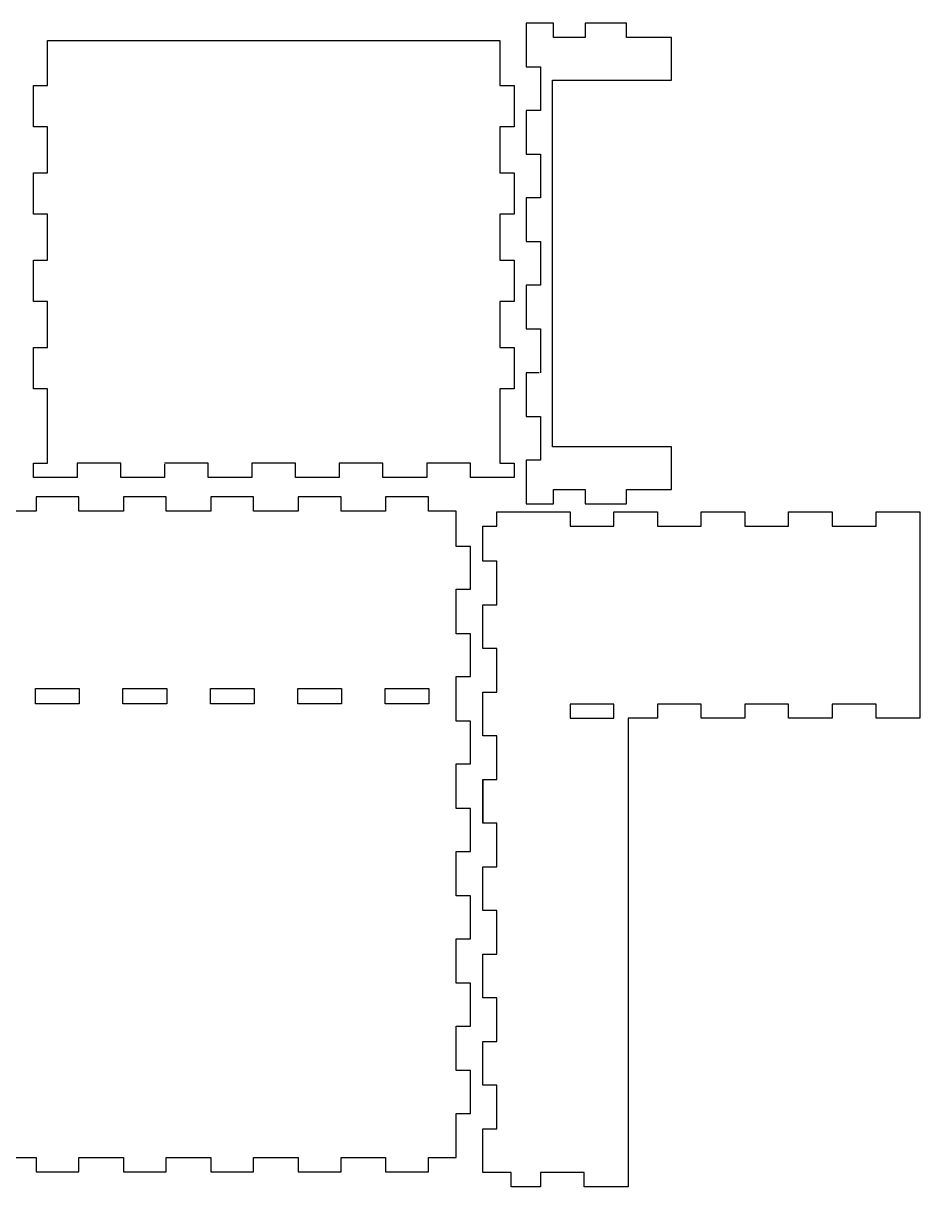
# Model space of a CAD drawing. Extents: x 3 to 321, y 332 to 598.
# Drawn here: x 115.5 to 320.7, y 331.6 to 598 of the extents above; entities that cross this region are included whole.
import ezdxf

# ---------------------------------------------------------------- set-up
doc = ezdxf.new("R2010")
doc.units = 0
doc.layers.get('0').update_dxf_attribs({"linetype": 'CONTINUOUS'})

msp = doc.modelspace()

# ---------------------------------------------------------------- linework, layer by layer
at = {"color": 7}
for p, q in [((236.847857, 597.991487), (230.597857, 597.991487)), ((230.597857, 597.991487), (230.597857, 587.991487)), ((236.847857, 594.741487), (236.847857, 597.991487)), ((253.597857, 597.991487), (244.097857, 597.991487)), ((244.097857, 597.991487), (244.097857, 594.741487)), ((253.597857, 594.741487), (253.597857, 597.991487)), ((244.097857, 594.741487), (236.847857, 594.741487)), ((263.847857, 594.741487), (253.597857, 594.741487)), ((263.847857, 584.991487), (263.847857, 594.741487)), ((121.086635, 583.764871), (121.086635, 594.014871)), ((121.086635, 594.014871), (224.586635, 594.014871)), ((224.586635, 594.014871), (224.586635, 583.764871)), ((230.597857, 587.991487), (233.847857, 587.991487)), ((233.847857, 587.991487), (233.847857, 577.991487)), ((117.836635, 574.264871), (117.836635, 583.764871)), ((117.836635, 583.764871), (121.086635, 583.764871)), ((224.586635, 583.764871), (227.836635, 583.764871)), ((227.836635, 583.764871), (227.836635, 574.264871)), ((236.597857, 500.991487), (236.597857, 584.991487)), ((236.597857, 584.991487), (263.847857, 584.991487)), ((233.847857, 577.991487), (230.597857, 577.991487)), ((230.597857, 577.991487), (230.597857, 567.991487)), ((121.086635, 574.264871), (117.836635, 574.264871)), ((121.086635, 563.764871), (121.086635, 574.264871)), ((227.836635, 574.264871), (224.586635, 574.264871)), ((224.586635, 574.264871), (224.586635, 563.764871)), ((230.597857, 567.991487), (233.847857, 567.991487)), ((233.847857, 567.991487), (233.847857, 557.991487)), ((117.836635, 554.264871), (117.836635, 563.764871)), ((117.836635, 563.764871), (121.086635, 563.764871)), ((224.586635, 563.764871), (227.836635, 563.764871)), ((227.836635, 563.764871), (227.836635, 554.264871)), ((233.847857, 557.991487), (230.597857, 557.991487)), ((230.597857, 557.991487), (230.597857, 547.991487)), ((121.086635, 554.264871), (117.836635, 554.264871)), ((121.086635, 543.764871), (121.086635, 554.264871)), ((227.836635, 554.264871), (224.586635, 554.264871)), ((224.586635, 554.264871), (224.586635, 543.764871)), ((230.597857, 547.991487), (233.847857, 547.991487)), ((233.847857, 547.991487), (233.847857, 537.991487)), ((117.836635, 534.264871), (117.836635, 543.764871)), ((117.836635, 543.764871), (121.086635, 543.764871)), ((224.586635, 543.764871), (227.836635, 543.764871)), ((227.836635, 543.764871), (227.836635, 534.264871)), ((233.847857, 537.991487), (230.597857, 537.991487)), ((230.597857, 537.991487), (230.597857, 527.991487)), ((121.086635, 534.264871), (117.836635, 534.264871)), ((121.086635, 523.764871), (121.086635, 534.264871)), ((227.836635, 534.264871), (224.586635, 534.264871)), ((224.586635, 534.264871), (224.586635, 523.764871)), ((230.597857, 527.991487), (233.847857, 527.991487)), ((233.847857, 527.991487), (233.847857, 517.991487)), ((117.836635, 514.264871), (117.836635, 523.764871)), ((117.836635, 523.764871), (121.086635, 523.764871)), ((224.586635, 523.764871), (227.836635, 523.764871)), ((227.836635, 523.764871), (227.836635, 514.264871)), ((233.597857, 517.991487), (230.597857, 517.991487)), ((230.597857, 517.991487), (230.597857, 507.991487)), ((121.086635, 514.264871), (117.836635, 514.264871)), ((121.086635, 497.264871), (121.086635, 514.264871)), ((227.836635, 514.264871), (224.586635, 514.264871)), ((224.586635, 514.264871), (224.586635, 497.264871)), ((230.597857, 507.991487), (233.847857, 507.991487)), ((233.847857, 507.991487), (233.847857, 497.991487)), ((263.847857, 500.991487), (236.597857, 500.991487)), ((263.847857, 491.241487), (263.847857, 500.991487)), ((117.836635, 494.014871), (117.836635, 497.264871)), ((117.836635, 497.264871), (121.086635, 497.264871)), ((137.836635, 497.264871), (127.836635, 497.264871)), ((127.836635, 497.264871), (127.836635, 494.014871)), ((137.836635, 494.014871), (137.836635, 497.264871)), ((157.836635, 497.264871), (147.836635, 497.264871)), ((147.836635, 497.014871), (147.836635, 494.014871)), ((157.836635, 494.014871), (157.836635, 497.264871)), ((177.836635, 497.264871), (167.836635, 497.264871)), ((167.836635, 497.264871), (167.836635, 494.014871)), ((177.836635, 494.014871), (177.836635, 497.264871)), ((197.836635, 497.264871), (187.836635, 497.264871)), ((187.836635, 497.264871), (187.836635, 494.014871)), ((197.836635, 494.014871), (197.836635, 497.264871)), ((217.836635, 497.264871), (207.836635, 497.264871)), ((207.836635, 497.264871), (207.836635, 494.014871)), ((217.836635, 494.014871), (217.836635, 497.264871)), ((224.586635, 497.264871), (227.836635, 497.264871)), ((227.836635, 497.264871), (227.836635, 494.014871)), ((233.847857, 497.991487), (230.597857, 497.991487)), ((230.597857, 497.991487), (230.597857, 487.991487)), ((127.836635, 494.014871), (117.836635, 494.014871)), ((147.836635, 494.014871), (137.836635, 494.014871)), ((167.836635, 494.014871), (157.836635, 494.014871)), ((187.836635, 494.014871), (177.836635, 494.014871)), ((207.836635, 494.014871), (197.836635, 494.014871)), ((227.836635, 494.014871), (217.836635, 494.014871)), ((236.847857, 487.991487), (236.847857, 491.241487)), ((236.847857, 491.241487), (244.097857, 491.241487)), ((244.097857, 491.241487), (244.097857, 487.991487)), ((253.597857, 487.991487), (253.597857, 491.241487)), ((253.597857, 491.241487), (263.847857, 491.241487)), ((128.243464, 489.542422), (118.443464, 489.542422)), ((118.443464, 489.542422), (118.443464, 486.292422)), ((128.243464, 486.292422), (128.243464, 489.542422)), ((148.243464, 489.542422), (138.443464, 489.542422)), ((138.443464, 489.542422), (138.443464, 486.292422)), ((148.243464, 486.292422), (148.243464, 489.542422)), ((168.243464, 489.542422), (158.443464, 489.542422)), ((158.443464, 489.542422), (158.443464, 486.292422)), ((168.243464, 486.292422), (168.243464, 489.542422)), ((188.243464, 489.542422), (178.443464, 489.542422)), ((178.443464, 489.542422), (178.443464, 486.292422)), ((188.243464, 486.292422), (188.243464, 489.542422)), ((208.243464, 489.542422), (198.443464, 489.542422)), ((198.443464, 489.542422), (198.443464, 486.292422)), ((208.243464, 486.292422), (208.243464, 489.542422)), ((230.597857, 487.991487), (236.847857, 487.991487)), ((244.097857, 487.991487), (253.597857, 487.991487)), ((118.443464, 486.292422), (111.593464, 486.292422)), ((138.443464, 486.292422), (128.243464, 486.292422)), ((158.443464, 486.292422), (148.243464, 486.292422)), ((178.443464, 486.292422), (168.243464, 486.292422)), ((198.443464, 486.292422), (188.243464, 486.292422)), ((214.593464, 486.292422), (208.243464, 486.292422)), ((214.593464, 478.192422), (214.593464, 486.292422)), ((223.910811, 482.852117), (223.910811, 486.102117)), ((223.910811, 486.102117), (240.660811, 486.102117)), ((240.660811, 486.102117), (240.660811, 482.852117)), ((250.660811, 482.852117), (250.660811, 486.102117)), ((250.660811, 486.102117), (260.660811, 486.102117)), ((260.660811, 486.102117), (260.660811, 482.852117)), ((270.660811, 482.852117), (270.660811, 486.102117)), ((270.660811, 486.102117), (280.660811, 486.102117)), ((280.660811, 486.102117), (280.660811, 482.852117)), ((290.660811, 482.852117), (290.660811, 486.102117)), ((290.660811, 486.102117), (300.660811, 486.102117)), ((300.660811, 486.102117), (300.660811, 482.852117)), ((310.660811, 482.852117), (310.660811, 486.102117)), ((310.660811, 486.102117), (320.660811, 486.102117)), ((320.660811, 486.102117), (320.660811, 438.852117)), ((220.660811, 474.852117), (220.660811, 482.852117)), ((220.660811, 482.852117), (223.910811, 482.852117)), ((240.660811, 482.852117), (250.660811, 482.852117)), ((260.660811, 482.852117), (270.660811, 482.852117)), ((280.660811, 482.852117), (290.660811, 482.852117)), ((300.660811, 482.852117), (310.660811, 482.852117)), ((217.843464, 478.192422), (214.593464, 478.192422)), ((217.843464, 468.392422), (217.843464, 478.192422)), ((223.910811, 474.852117), (220.660811, 474.852117)), ((223.910811, 464.852117), (223.910811, 474.852117)), ((214.593464, 458.192422), (214.593464, 468.392422)), ((214.593464, 468.392422), (217.843464, 468.392422)), ((220.660811, 454.852117), (220.660811, 464.852117)), ((220.660811, 464.852117), (223.910811, 464.852117)), ((217.843464, 458.192422), (214.593464, 458.192422)), ((217.843464, 448.392422), (217.843464, 458.192422)), ((223.910811, 454.852117), (220.660811, 454.852117)), ((223.910811, 444.852117), (223.910811, 454.852117)), ((214.593464, 438.192422), (214.593464, 448.392422)), ((214.593464, 448.392422), (217.843464, 448.392422)), ((118.343464, 442.167422), (118.343464, 445.667422)), ((118.343464, 445.667422), (128.343464, 445.667422)), ((128.343464, 445.667422), (128.343464, 442.167422)), ((138.343464, 442.167422), (138.343464, 445.667422)), ((138.343464, 445.667422), (148.343464, 445.667422)), ((148.343464, 445.667422), (148.343464, 442.167422)), ((158.343464, 442.167422), (158.343464, 445.667422)), ((158.343464, 445.667422), (168.343464, 445.667422)), ((168.343464, 445.667422), (168.343464, 442.167422)), ((178.343464, 442.167422), (178.343464, 445.667422)), ((178.343464, 445.667422), (188.343464, 445.667422)), ((188.343464, 445.667422), (188.343464, 442.167422)), ((198.343464, 442.167422), (198.343464, 445.667422)), ((198.343464, 445.667422), (208.343464, 445.667422)), ((208.343464, 445.667422), (208.343464, 442.167422)), ((220.660811, 434.852117), (220.660811, 444.852117)), ((220.660811, 444.852117), (223.910811, 444.852117)), ((128.343464, 442.167422), (118.343464, 442.167422)), ((148.343464, 442.167422), (138.343464, 442.167422)), ((168.343464, 442.167422), (158.343464, 442.167422)), ((188.343464, 442.167422), (178.343464, 442.167422)), ((208.343464, 442.167422), (198.343464, 442.167422)), ((240.660811, 442.102117), (240.660811, 438.852117)), ((250.660811, 442.102117), (240.660811, 442.102117)), ((250.660811, 438.852117), (250.660811, 442.102117)), ((270.660811, 442.102117), (260.660811, 442.102117)), ((260.660811, 442.102117), (260.660811, 438.852117)), ((270.660811, 438.852117), (270.660811, 442.102117)), ((290.660811, 442.102117), (280.660811, 442.102117)), ((280.660811, 442.102117), (280.660811, 438.852117)), ((290.660811, 438.852117), (290.660811, 442.102117)), ((310.660811, 442.102117), (300.660811, 442.102117)), ((300.660811, 442.102117), (300.660811, 438.852117)), ((310.660811, 438.852117), (310.660811, 442.102117)), ((217.843464, 438.192422), (214.593464, 438.192422)), ((217.843464, 428.392422), (217.843464, 438.192422)), ((240.660811, 438.852117), (250.660811, 438.852117)), ((260.660811, 438.852117), (253.910811, 438.852117)), ((253.910811, 438.852117), (253.910811, 331.602117)), ((280.660811, 438.852117), (270.660811, 438.852117)), ((300.660811, 438.852117), (290.660811, 438.852117)), ((320.660811, 438.852117), (310.660811, 438.852117)), ((223.910811, 434.852117), (220.660811, 434.852117)), ((223.910811, 424.852117), (223.910811, 434.852117)), ((214.593464, 418.192422), (214.593464, 428.392422)), ((214.593464, 428.392422), (217.843464, 428.392422)), ((220.660811, 424.852117), (223.910811, 424.852117)), ((220.660811, 414.852117), (220.660811, 424.852117)), ((220.660811, 424.852117), (220.660811, 414.852117)), ((217.843464, 418.192422), (214.593464, 418.192422)), ((217.843464, 408.392422), (217.843464, 418.192422)), ((223.910811, 414.852117), (220.660811, 414.852117)), ((223.910811, 404.852117), (223.910811, 414.852117)), ((214.593464, 398.192422), (214.593464, 408.392422)), ((214.593464, 408.392422), (217.843464, 408.392422)), ((220.660811, 394.852117), (220.660811, 404.852117)), ((220.660811, 404.852117), (223.910811, 404.852117)), ((217.843464, 398.192422), (214.593464, 398.192422)), ((217.843464, 388.392422), (217.843464, 398.192422)), ((223.910811, 394.852117), (220.660811, 394.852117)), ((223.910811, 384.852117), (223.910811, 394.852117)), ((214.593464, 378.192422), (214.593464, 388.392422)), ((214.593464, 388.392422), (217.843464, 388.392422)), ((220.660811, 374.852117), (220.660811, 384.852117)), ((220.660811, 384.852117), (223.910811, 384.852117)), ((217.843464, 378.192422), (214.593464, 378.192422)), ((217.843464, 368.392422), (217.843464, 378.192422)), ((223.910811, 374.852117), (220.660811, 374.852117)), ((223.910811, 364.852117), (223.910811, 374.852117)), ((214.593464, 358.192422), (214.593464, 368.392422)), ((214.593464, 368.392422), (217.843464, 368.392422)), ((220.660811, 354.852117), (220.660811, 364.852117)), ((220.660811, 364.852117), (223.910811, 364.852117)), ((217.843464, 358.192422), (214.593464, 358.192422)), ((217.843464, 348.392422), (217.843464, 358.192422)), ((223.910811, 354.852117), (220.660811, 354.852117)), ((223.910811, 344.852117), (223.910811, 354.852117)), ((214.593464, 338.292422), (214.593464, 348.392422)), ((214.593464, 348.392422), (217.843464, 348.392422)), ((220.660811, 334.852117), (220.660811, 344.852117)), ((220.660811, 344.852117), (223.910811, 344.852117)), ((111.593464, 338.292422), (118.443464, 338.292422)), ((118.443464, 338.292422), (118.443464, 335.042422)), ((128.243464, 335.042422), (128.243464, 338.292422)), ((128.243464, 338.292422), (138.443464, 338.292422)), ((138.443464, 338.292422), (138.443464, 335.042422)), ((148.243464, 335.042422), (148.243464, 338.292422)), ((148.243464, 338.292422), (158.443464, 338.292422)), ((158.443464, 338.292422), (158.443464, 335.042422)), ((168.243464, 335.042422), (168.243464, 338.292422)), ((168.243464, 338.292422), (178.443464, 338.292422)), ((178.443464, 338.292422), (178.443464, 335.042422)), ((188.243464, 335.042422), (188.243464, 338.292422)), ((188.243464, 338.292422), (198.443464, 338.292422)), ((198.443464, 338.292422), (198.443464, 335.042422)), ((208.243464, 335.042422), (208.243464, 338.292422)), ((208.243464, 338.292422), (214.593464, 338.292422)), ((118.443464, 335.042422), (128.243464, 335.042422)), ((138.443464, 335.042422), (148.243464, 335.042422)), ((158.443464, 335.042422), (168.243464, 335.042422)), ((178.443464, 335.042422), (188.243464, 335.042422)), ((198.443464, 335.042422), (208.243464, 335.042422)), ((227.160811, 334.852117), (220.660811, 334.852117)), ((227.160811, 331.602117), (227.160811, 334.852117)), ((243.910811, 334.852117), (233.910811, 334.852117)), ((233.910811, 334.852117), (233.910811, 331.602117)), ((243.910811, 331.602117), (243.910811, 334.852117)), ((233.910811, 331.602117), (227.160811, 331.602117)), ((253.910811, 331.602117), (243.910811, 331.602117))]:
    msp.add_line(p, q, dxfattribs=at)

doc.saveas('drawing.dxf')
